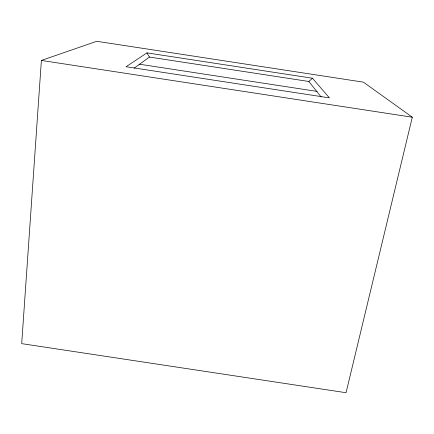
<?xml version="1.0" encoding="UTF-8"?>
<svg xmlns="http://www.w3.org/2000/svg" width="434" height="434" viewBox="0 0 434 434"><rect width="100%" height="100%" fill="white"/><g stroke="black" fill="none" stroke-linecap="round" stroke-linejoin="round"><path stroke-width="0.65" d="M41.382 60.434L21.7 343.641L346.061 392.71L412.3 117.213L363.399 82.156L96.744 41.29L41.382 60.434L412.3 117.213M134.144 68.219L149.448 57.06L308.845 81.483L312.447 78.228L329.433 97.867L126.061 66.727L146.958 52.872L312.447 78.228M139.054 64.145L317.151 91.422M308.845 81.483L321.182 97.042M146.958 52.872L149.448 57.06"/></g></svg>
